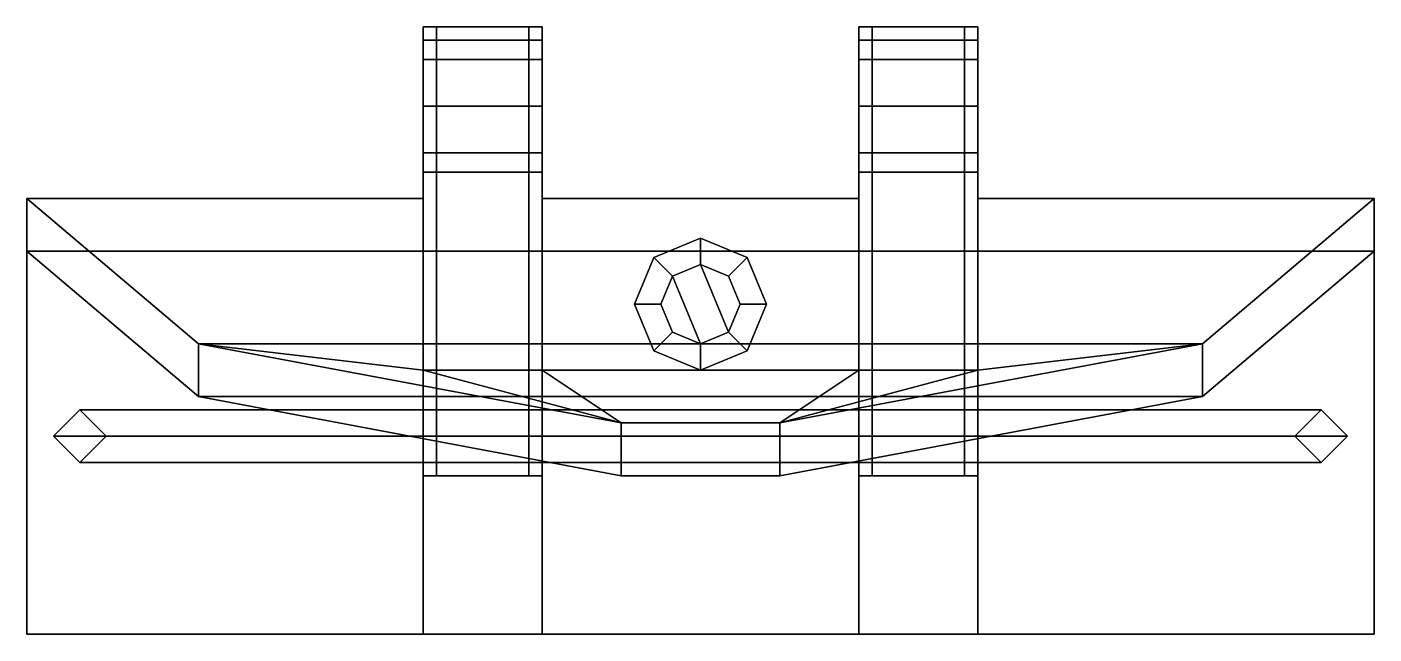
# Model space of a CAD drawing. Extents: x -0.51 to 0.51, y -0.33 to 0.13.
import ezdxf

# ---------------------------------------------------------------- set-up
doc = ezdxf.new("R2010")
doc.units = 0
doc.layers.add('SPADE', color=3, linetype='CONTINUOUS')

msp = doc.modelspace()

# ---------------------------------------------------------------- linework, layer by layer
at = {"layer": 'SPADE'}
for points in [[(-0.21, 0.13, -0.02), (-0.21, 0.07, 0.09), (-0.21, 0.07, 0.09), (-0.21, 0.1054, 0.1046)], [(-0.21, 0.13, -0.02), (-0.21, 0.1054, 0.1046), (-0.21, 0.1054, 0.1046), (-0.21, 0.12, 0.14)], [(-0.21, 0.13, -0.02), (-0.21, 0.12, 0.14), (-0.21, 0.12, 0.14), (-0.21, 0.13, 0.36)], [(-0.21, 0.12, 0.14), (-0.21, 0.1054, 0.1754), (-0.21, 0.1054, 0.1754), (-0.21, 0.13, 0.36)], [(-0.21, 0.1054, 0.1754), (-0.21, 0.07, 0.19), (-0.21, 0.07, 0.19), (-0.21, 0.13, 0.36)], [(-0.21, 0.07, 0.09), (-0.21, 0.13, -0.02), (-0.21, 0, -0.02), (-0.21, 0.0346, 0.1046)], [(-0.21, 0.13, 0.36), (-0.21, 0.07, 0.19), (-0.21, 0.0346, 0.1754), (-0.21, 0, 0.24)], [(-0.21, -0.15, 0.48), (-0.2, -0.15, 0.48), (-0.2, 0.13, 0.36), (-0.21, 0.13, 0.36)], [(-0.21, -0.21, 0.48), (-0.21, -0.15, 0.48), (-0.21, 0.13, 0.36), (-0.21, -0.21, 0.36)], [(-0.21, -0.21, 0.36), (-0.21, 0.13, 0.36), (-0.21, 0, 0.24), (-0.21, -0.33, 0.24)], [(-0.12, 0.13, -0.02), (-0.12, -0.04, -0.28), (-0.21, -0.04, -0.28), (-0.21, 0.13, -0.02)], [(-0.21, 0.13, -0.02), (-0.21, -0.04, -0.28), (-0.21, -0.11, -0.28), (-0.21, 0, -0.02)], [(-0.12, 0.13, 0.36), (-0.12, 0.13, -0.02), (-0.21, 0.13, -0.02), (-0.21, 0.13, 0.36)], [(-0.13, -0.21, 0.36), (-0.13, 0.13, 0.36), (-0.2, 0.13, 0.36), (-0.2, -0.21, 0.36)], [(-0.2, -0.21, 0.36), (-0.2, 0.13, 0.36), (-0.2, -0.15, 0.48), (-0.2, -0.21, 0.48)], [(-0.13, -0.21, 0.48), (-0.13, -0.15, 0.48), (-0.13, 0.13, 0.36), (-0.13, -0.21, 0.36)], [(-0.13, -0.15, 0.48), (-0.12, -0.15, 0.48), (-0.12, 0.13, 0.36), (-0.13, 0.13, 0.36)], [(-0.12, 0.07, 0.19), (-0.12, 0.1054, 0.1754), (-0.12, 0.13, 0.36)], [(-0.12, 0.1054, 0.1754), (-0.12, 0.12, 0.14), (-0.12, 0.13, 0.36)], [(-0.12, 0.1054, 0.1046), (-0.12, 0.13, -0.02), (-0.12, 0.12, 0.14)], [(-0.12, 0.07, 0.09), (-0.12, 0.13, -0.02), (-0.12, 0.1054, 0.1046)], [(-0.12, 0.0346, 0.1046), (-0.12, 0, -0.02), (-0.12, 0.13, -0.02), (-0.12, 0.07, 0.09)], [(-0.12, 0, 0.24), (-0.12, 0.0346, 0.1754), (-0.12, 0.07, 0.19), (-0.12, 0.13, 0.36)], [(-0.12, 0.12, 0.14), (-0.12, 0.12, 0.14), (-0.12, 0.13, -0.02), (-0.12, 0.13, 0.36)], [(-0.12, -0.21, 0.36), (-0.12, 0.13, 0.36), (-0.12, -0.15, 0.48), (-0.12, -0.21, 0.48)], [(-0.12, -0.33, 0.24), (-0.12, 0, 0.24), (-0.12, 0.13, 0.36), (-0.12, -0.21, 0.36)], [(-0.12, 0, -0.02), (-0.12, -0.11, -0.28), (-0.12, -0.04, -0.28), (-0.12, 0.13, -0.02)], [(0.12, -0.21, 0.36), (0.12, 0.13, 0.36), (0.12, 0, 0.24), (0.12, -0.33, 0.24)], [(0.21, 0.13, 0.36), (0.21, 0.13, -0.02), (0.12, 0.13, -0.02), (0.12, 0.13, 0.36)], [(0.12, 0.13, -0.02), (0.12, -0.04, -0.28), (0.12, -0.11, -0.28), (0.12, 0, -0.02)], [(0.21, 0.13, -0.02), (0.21, -0.04, -0.28), (0.12, -0.04, -0.28), (0.12, 0.13, -0.02)], [(0.12, -0.21, 0.48), (0.12, -0.15, 0.48), (0.12, 0.13, 0.36), (0.12, -0.21, 0.36)], [(0.12, -0.15, 0.48), (0.13, -0.15, 0.48), (0.13, 0.13, 0.36), (0.12, 0.13, 0.36)], [(0.12, 0.13, 0.36), (0.12, 0.07, 0.19), (0.12, 0.0346, 0.1754), (0.12, 0, 0.24)], [(0.12, 0.07, 0.09), (0.12, 0.13, -0.02), (0.12, 0, -0.02), (0.12, 0.0346, 0.1046)], [(0.12, 0.1054, 0.1754), (0.12, 0.07, 0.19), (0.12, 0.07, 0.19), (0.12, 0.13, 0.36)], [(0.12, 0.12, 0.14), (0.12, 0.1054, 0.1754), (0.12, 0.1054, 0.1754), (0.12, 0.13, 0.36)], [(0.12, 0.13, -0.02), (0.12, 0.12, 0.14), (0.12, 0.12, 0.14), (0.12, 0.13, 0.36)], [(0.12, 0.13, -0.02), (0.12, 0.1054, 0.1046), (0.12, 0.1054, 0.1046), (0.12, 0.12, 0.14)], [(0.12, 0.13, -0.02), (0.12, 0.07, 0.09), (0.12, 0.07, 0.09), (0.12, 0.1054, 0.1046)], [(0.2, -0.21, 0.36), (0.2, 0.13, 0.36), (0.13, 0.13, 0.36), (0.13, -0.21, 0.36)], [(0.13, -0.21, 0.36), (0.13, 0.13, 0.36), (0.13, -0.15, 0.48), (0.13, -0.21, 0.48)], [(0.2, -0.15, 0.48), (0.21, -0.15, 0.48), (0.21, 0.13, 0.36), (0.2, 0.13, 0.36)], [(0.2, -0.21, 0.48), (0.2, -0.15, 0.48), (0.2, 0.13, 0.36), (0.2, -0.21, 0.36)], [(0.21, -0.33, 0.24), (0.21, 0, 0.24), (0.21, 0.13, 0.36), (0.21, -0.21, 0.36)], [(0.21, 0, -0.02), (0.21, -0.11, -0.28), (0.21, -0.04, -0.28), (0.21, 0.13, -0.02)], [(0.21, -0.21, 0.36), (0.21, 0.13, 0.36), (0.21, -0.15, 0.48), (0.21, -0.21, 0.48)], [(0.21, 0.12, 0.14), (0.21, 0.12, 0.14), (0.21, 0.13, -0.02), (0.21, 0.13, 0.36)], [(0.21, 0, 0.24), (0.21, 0.0346, 0.1754), (0.21, 0.07, 0.19), (0.21, 0.13, 0.36)], [(0.21, 0.0346, 0.1046), (0.21, 0, -0.02), (0.21, 0.13, -0.02), (0.21, 0.07, 0.09)], [(0.21, 0.07, 0.09), (0.21, 0.13, -0.02), (0.21, 0.1054, 0.1046)], [(0.21, 0.1054, 0.1046), (0.21, 0.13, -0.02), (0.21, 0.12, 0.14)], [(0.21, 0.1054, 0.1754), (0.21, 0.12, 0.14), (0.21, 0.13, 0.36)], [(0.21, 0.07, 0.19), (0.21, 0.1054, 0.1754), (0.21, 0.13, 0.36)], [(-0.21, 0.12, 0.14), (-0.21, 0.1054, 0.1046), (-0.12, 0.1054, 0.1046), (-0.12, 0.12, 0.14)], [(-0.21, 0.1054, 0.1754), (-0.21, 0.12, 0.14), (-0.12, 0.12, 0.14), (-0.12, 0.1054, 0.1754)], [(0.12, 0.1054, 0.1754), (0.12, 0.12, 0.14), (0.21, 0.12, 0.14), (0.21, 0.1054, 0.1754)], [(0.12, 0.12, 0.14), (0.12, 0.1054, 0.1046), (0.21, 0.1054, 0.1046), (0.21, 0.12, 0.14)], [(-0.21, 0.1054, 0.1046), (-0.21, 0.07, 0.09), (-0.12, 0.07, 0.09), (-0.12, 0.1054, 0.1046)], [(-0.21, 0.07, 0.19), (-0.21, 0.1054, 0.1754), (-0.12, 0.1054, 0.1754), (-0.12, 0.07, 0.19)], [(0.12, 0.07, 0.19), (0.12, 0.1054, 0.1754), (0.21, 0.1054, 0.1754), (0.21, 0.07, 0.19)], [(0.12, 0.1054, 0.1046), (0.12, 0.07, 0.09), (0.21, 0.07, 0.09), (0.21, 0.1054, 0.1046)], [(-0.21, 0.07, 0.09), (-0.21, 0.0346, 0.1046), (-0.12, 0.0346, 0.1046), (-0.12, 0.07, 0.09)], [(-0.21, 0.0346, 0.1754), (-0.21, 0.07, 0.19), (-0.12, 0.07, 0.19), (-0.12, 0.0346, 0.1754)], [(0.12, 0.0346, 0.1754), (0.12, 0.07, 0.19), (0.21, 0.07, 0.19), (0.21, 0.0346, 0.1754)], [(0.12, 0.07, 0.09), (0.12, 0.0346, 0.1046), (0.21, 0.0346, 0.1046), (0.21, 0.07, 0.09)], [(-0.21, 0.0346, 0.1754), (-0.21, 0.02, 0.14), (-0.21, 0.02, 0.14), (-0.21, 0, 0.24)], [(-0.21, 0.0346, 0.1046), (-0.21, 0, -0.02), (-0.21, 0, -0.02), (-0.21, 0.02, 0.14)], [(-0.21, 0.0346, 0.1046), (-0.21, 0.02, 0.14), (-0.12, 0.02, 0.14), (-0.12, 0.0346, 0.1046)], [(-0.21, 0.02, 0.14), (-0.21, 0.0346, 0.1754), (-0.12, 0.0346, 0.1754), (-0.12, 0.02, 0.14)], [(-0.12, 0.02, 0.14), (-0.12, 0, -0.02), (-0.12, 0.0346, 0.1046)], [(-0.12, 0, 0.24), (-0.12, 0.02, 0.14), (-0.12, 0.0346, 0.1754)], [(0.12, 0.02, 0.14), (0.12, 0.0346, 0.1754), (0.21, 0.0346, 0.1754), (0.21, 0.02, 0.14)], [(0.12, 0.0346, 0.1046), (0.12, 0.02, 0.14), (0.21, 0.02, 0.14), (0.21, 0.0346, 0.1046)], [(0.12, 0.0346, 0.1046), (0.12, 0, -0.02), (0.12, 0, -0.02), (0.12, 0.02, 0.14)], [(0.12, 0.0346, 0.1754), (0.12, 0.02, 0.14), (0.12, 0.02, 0.14), (0.12, 0, 0.24)], [(0.21, 0, 0.24), (0.21, 0.02, 0.14), (0.21, 0.0346, 0.1754)], [(0.21, 0.02, 0.14), (0.21, 0, -0.02), (0.21, 0.0346, 0.1046)], [(-0.21, 0.02, 0.14), (-0.21, 0, -0.02), (-0.21, 0, -0.02), (-0.21, 0, 0.24)], [(-0.12, 0, 0.24), (-0.12, 0, -0.02), (-0.12, 0.02, 0.14)], [(0.12, 0.02, 0.14), (0.12, 0, -0.02), (0.12, 0, -0.02), (0.12, 0, 0.24)], [(0.21, 0, 0.24), (0.21, 0, -0.02), (0.21, 0.02, 0.14)], [(-0.21, 0, 0.24), (-0.21, 0, -0.02), (-0.51, 0, -0.02), (-0.51, 0, 0.24)], [(-0.51, 0, 0.24), (-0.51, 0, -0.02), (-0.51, -0.04, -0.02), (-0.51, -0.04, 0.2)], [(-0.21, 0, -0.02), (-0.21, -0.11, -0.28), (-0.38, -0.11, -0.28), (-0.51, 0, -0.02)], [(-0.51, 0, -0.02), (-0.38, -0.11, -0.28), (-0.38, -0.15, -0.28), (-0.51, -0.04, -0.02)], [(-0.21, -0.33, 0.24), (-0.21, 0, 0.24), (-0.51, 0, 0.24), (-0.51, -0.33, 0.24)], [(-0.51, -0.33, 0.24), (-0.51, 0, 0.24), (-0.51, -0.04, 0.2), (-0.51, -0.33, 0.2)], [(0.12, 0, -0.02), (0.12, -0.11, -0.28), (-0.12, -0.11, -0.28), (-0.12, 0, -0.02)], [(0.12, -0.33, 0.24), (0.12, 0, 0.24), (-0.12, 0, 0.24), (-0.12, -0.33, 0.24)], [(0.12, 0, 0.24), (0.12, 0, -0.02), (-0.12, 0, -0.02), (-0.12, 0, 0.24)], [(0.51, 0, -0.02), (0.38, -0.11, -0.28), (0.21, -0.11, -0.28), (0.21, 0, -0.02)], [(0.51, -0.33, 0.24), (0.51, 0, 0.24), (0.21, 0, 0.24), (0.21, -0.33, 0.24)], [(0.51, 0, 0.24), (0.51, 0, -0.02), (0.21, 0, -0.02), (0.21, 0, 0.24)], [(0.51, -0.04, -0.02), (0.38, -0.15, -0.28), (0.38, -0.11, -0.28), (0.51, 0, -0.02)], [(0.51, -0.04, 0.2), (0.51, -0.04, -0.02), (0.51, 0, -0.02), (0.51, 0, 0.24)], [(0.51, -0.33, 0.2), (0.51, -0.04, 0.2), (0.51, 0, 0.24), (0.51, -0.33, 0.24)], [(0, -0.03, 0.39), (-0.0354, -0.0446, 0.39), (-0.0212, -0.0588, 0.63), (0, -0.05, 0.63)], [(0, -0.03, 0.24), (-0.0354, -0.0446, 0.24), (-0.0354, -0.0446, 0.39), (0, -0.03, 0.39)], [(0.0354, -0.0446, 0.39), (0, -0.03, 0.39), (0, -0.05, 0.63), (0.0212, -0.0588, 0.63)], [(0.0354, -0.0446, 0.24), (0, -0.03, 0.24), (0, -0.03, 0.39), (0.0354, -0.0446, 0.39)], [(-0.51, -0.04, -0.02), (0.51, -0.04, -0.02), (0.51, -0.04, 0.2), (-0.51, -0.04, 0.2)], [(-0.38, -0.15, -0.28), (0.38, -0.15, -0.28), (0.51, -0.04, -0.02), (-0.51, -0.04, -0.02)], [(-0.51, -0.04, 0.2), (0.51, -0.04, 0.2), (0.51, -0.33, 0.2), (-0.51, -0.33, 0.2)], [(-0.21, -0.04, -0.28), (-0.21, -0.11, -0.31), (-0.21, -0.13, -0.31), (-0.21, -0.11, -0.28)], [(-0.12, -0.04, -0.28), (-0.12, -0.11, -0.31), (-0.21, -0.11, -0.31), (-0.21, -0.04, -0.28)], [(-0.12, -0.11, -0.28), (-0.12, -0.13, -0.31), (-0.12, -0.11, -0.31), (-0.12, -0.04, -0.28)], [(0.21, -0.04, -0.28), (0.21, -0.11, -0.31), (0.12, -0.11, -0.31), (0.12, -0.04, -0.28)], [(0.12, -0.04, -0.28), (0.12, -0.11, -0.31), (0.12, -0.13, -0.31), (0.12, -0.11, -0.28)], [(0.21, -0.11, -0.28), (0.21, -0.13, -0.31), (0.21, -0.11, -0.31), (0.21, -0.04, -0.28)], [(-0.0354, -0.0446, 0.39), (-0.05, -0.08, 0.39), (-0.03, -0.08, 0.63), (-0.0212, -0.0588, 0.63)], [(-0.0354, -0.0446, 0.24), (-0.05, -0.08, 0.24), (-0.05, -0.08, 0.39), (-0.0354, -0.0446, 0.39)], [(-0.0212, -0.0588, 0.63), (0, -0.11, 0.63), (0.0212, -0.1012, 0.63), (0, -0.05, 0.63)], [(0, -0.05, 0.63), (0.0212, -0.1012, 0.63), (0.03, -0.08, 0.63), (0.0212, -0.0588, 0.63)], [(0.05, -0.08, 0.39), (0.0354, -0.0446, 0.39), (0.0212, -0.0588, 0.63), (0.03, -0.08, 0.63)], [(0.05, -0.08, 0.24), (0.0354, -0.0446, 0.24), (0.0354, -0.0446, 0.39), (0.05, -0.08, 0.39)], [(-0.03, -0.08, 0.63), (-0.0212, -0.1012, 0.63), (0, -0.11, 0.63), (-0.0212, -0.0588, 0.63)], [(-0.05, -0.08, 0.39), (-0.0354, -0.1154, 0.39), (-0.0212, -0.1012, 0.63), (-0.03, -0.08, 0.63)], [(-0.05, -0.08, 0.24), (-0.0354, -0.1154, 0.24), (-0.0354, -0.1154, 0.39), (-0.05, -0.08, 0.39)], [(0.0354, -0.1154, 0.39), (0.05, -0.08, 0.39), (0.03, -0.08, 0.63), (0.0212, -0.1012, 0.63)], [(0.0354, -0.1154, 0.24), (0.05, -0.08, 0.24), (0.05, -0.08, 0.39), (0.0354, -0.1154, 0.39)], [(-0.0354, -0.1154, 0.39), (0, -0.13, 0.39), (0, -0.11, 0.63), (-0.0212, -0.1012, 0.63)], [(0, -0.13, 0.39), (0.0354, -0.1154, 0.39), (0.0212, -0.1012, 0.63), (0, -0.11, 0.63)], [(-0.06, -0.21, -0.37), (-0.38, -0.15, -0.28), (-0.38, -0.11, -0.28), (-0.06, -0.17, -0.37)], [(-0.06, -0.17, -0.37), (-0.38, -0.11, -0.28), (-0.21, -0.13, -0.31), (-0.06, -0.17, -0.37)], [(-0.21, -0.13, -0.31), (-0.38, -0.11, -0.28), (-0.21, -0.11, -0.28), (-0.21, -0.13, -0.31)], [(-0.21, -0.11, -0.31), (-0.12, -0.11, -0.31), (-0.12, -0.13, -0.31), (-0.21, -0.13, -0.31)], [(-0.12, -0.13, -0.31), (-0.12, -0.11, -0.28), (0.12, -0.11, -0.28), (0.12, -0.13, -0.31)], [(0.06, -0.17, -0.37), (0.38, -0.11, -0.28), (0.38, -0.15, -0.28), (0.06, -0.21, -0.37)], [(0.06, -0.17, -0.37), (0.21, -0.13, -0.31), (0.38, -0.11, -0.28), (0.06, -0.17, -0.37)], [(0.12, -0.11, -0.31), (0.21, -0.11, -0.31), (0.21, -0.13, -0.31), (0.12, -0.13, -0.31)], [(0.38, -0.11, -0.28), (0.21, -0.13, -0.31), (0.21, -0.11, -0.28), (0.38, -0.11, -0.28)], [(-0.0354, -0.1154, 0.24), (0, -0.13, 0.24), (0, -0.13, 0.39), (-0.0354, -0.1154, 0.39)], [(0, -0.13, 0.24), (0.0354, -0.1154, 0.24), (0.0354, -0.1154, 0.39), (0, -0.13, 0.39)], [(-0.06, -0.17, -0.37), (-0.21, -0.13, -0.31), (-0.12, -0.13, -0.31), (-0.06, -0.17, -0.37)], [(-0.06, -0.17, -0.37), (-0.12, -0.13, -0.31), (0.12, -0.13, -0.31), (0.06, -0.17, -0.37)], [(0.06, -0.17, -0.37), (0.12, -0.13, -0.31), (0.21, -0.13, -0.31), (0.06, -0.17, -0.37)], [(0.38, -0.15, -0.28), (-0.38, -0.15, -0.28), (-0.06, -0.21, -0.37), (0.06, -0.21, -0.37)], [(-0.2, -0.21, 0.48), (-0.2, -0.15, 0.48), (-0.21, -0.15, 0.48), (-0.21, -0.21, 0.48)], [(-0.12, -0.21, 0.48), (-0.12, -0.15, 0.48), (-0.13, -0.15, 0.48), (-0.13, -0.21, 0.48)], [(0.13, -0.21, 0.48), (0.13, -0.15, 0.48), (0.12, -0.15, 0.48), (0.12, -0.21, 0.48)], [(0.21, -0.21, 0.48), (0.21, -0.15, 0.48), (0.2, -0.15, 0.48), (0.2, -0.21, 0.48)], [(-0.47, -0.16, 0.43), (-0.49, -0.18, 0.45), (0.49, -0.18, 0.45), (0.47, -0.16, 0.43)], [(-0.47, -0.16, 0.24), (-0.49, -0.18, 0.24), (-0.49, -0.18, 0.45), (-0.47, -0.16, 0.43)], [(-0.45, -0.18, 0.41), (-0.47, -0.16, 0.43), (0.47, -0.16, 0.43), (0.45, -0.18, 0.41)], [(-0.45, -0.18, 0.24), (-0.47, -0.16, 0.24), (-0.47, -0.16, 0.43), (-0.45, -0.18, 0.41)], [(0.47, -0.16, 0.24), (0.45, -0.18, 0.24), (0.45, -0.18, 0.41), (0.47, -0.16, 0.43)], [(0.49, -0.18, 0.24), (0.47, -0.16, 0.24), (0.47, -0.16, 0.43), (0.49, -0.18, 0.45)], [(0.06, -0.21, -0.37), (-0.06, -0.21, -0.37), (-0.06, -0.17, -0.37), (0.06, -0.17, -0.37)], [(-0.49, -0.18, 0.45), (-0.47, -0.2, 0.43), (0.47, -0.2, 0.43), (0.49, -0.18, 0.45)], [(-0.49, -0.18, 0.24), (-0.47, -0.2, 0.24), (-0.47, -0.2, 0.43), (-0.49, -0.18, 0.45)], [(-0.47, -0.2, 0.43), (-0.45, -0.18, 0.41), (0.45, -0.18, 0.41), (0.47, -0.2, 0.43)], [(-0.47, -0.2, 0.24), (-0.45, -0.18, 0.24), (-0.45, -0.18, 0.41), (-0.47, -0.2, 0.43)], [(0.45, -0.18, 0.24), (0.47, -0.2, 0.24), (0.47, -0.2, 0.43), (0.45, -0.18, 0.41)], [(0.47, -0.2, 0.24), (0.49, -0.18, 0.24), (0.49, -0.18, 0.45), (0.47, -0.2, 0.43)], [(-0.21, -0.21, 0.36), (-0.2, -0.21, 0.36), (-0.2, -0.21, 0.48), (-0.21, -0.21, 0.48)], [(-0.21, -0.33, 0.24), (-0.12, -0.33, 0.24), (-0.12, -0.21, 0.36), (-0.21, -0.21, 0.36)], [(-0.13, -0.21, 0.36), (-0.12, -0.21, 0.36), (-0.12, -0.21, 0.48), (-0.13, -0.21, 0.48)], [(0.12, -0.33, 0.24), (0.21, -0.33, 0.24), (0.21, -0.21, 0.36), (0.12, -0.21, 0.36)], [(0.12, -0.21, 0.36), (0.13, -0.21, 0.36), (0.13, -0.21, 0.48), (0.12, -0.21, 0.48)], [(0.2, -0.21, 0.36), (0.21, -0.21, 0.36), (0.21, -0.21, 0.48), (0.2, -0.21, 0.48)], [(-0.51, -0.33, 0.2), (0.51, -0.33, 0.2), (0.51, -0.33, 0.24), (-0.51, -0.33, 0.24)]]:
    msp.add_3dface(points, dxfattribs=at)

doc.saveas('drawing.dxf')
